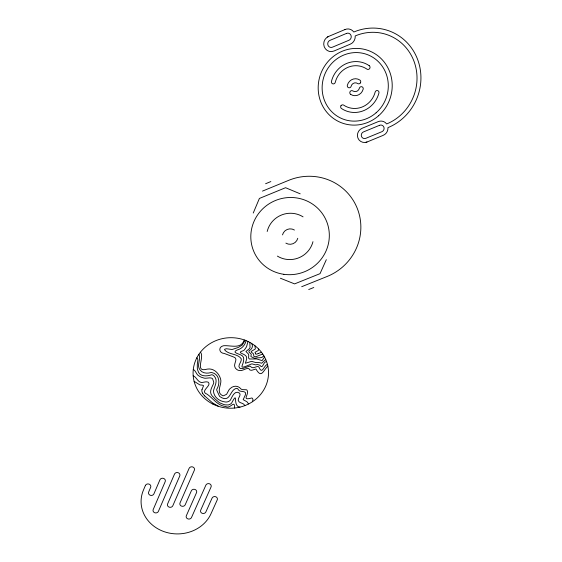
<?xml version="1.0" encoding="UTF-8"?>
<svg xmlns="http://www.w3.org/2000/svg" width="562" height="562" viewBox="0 0 562 562"><rect width="100%" height="100%" fill="white"/><g stroke="black" fill="none" stroke-linecap="round" stroke-linejoin="round"><path stroke-width="0.84" d="M258.689 349.065L258.555 349.887A2.241 2.115 -6.1 0 1 258.197 350.512L255 352.29L255.619 353.442M255.598 353.624L255.773 354.172L256.63 354.137A10.004 9.442 -5.7 0 0 257.459 353.856L258.07 353.617M247.983 341.471L246.542 346.768L244.484 349.824A5.789 5.458 -3.5 0 1 243.255 350.702C234.6 353.35 247.779 353.217 246.627 358.542A2.403 2.255 -4.2 0 1 246.599 359.202L245.39 363.249L251.2 361.478A3.168 2.972 -5.3 0 1 252.113 361.457L255.696 362.56L258.576 362.42L261.667 363.221L265.735 359.462M249.809 342.399L250.048 347.569A3.843 3.625 -4.5 0 1 249.163 348.89L245.931 351.482L248.235 353.821A3.794 3.569 -4.3 0 1 248.748 354.938L248.594 358.036L249.43 359.013L256.686 358.942L262.089 360.607L264.562 357.039M202.032 389.585L203.507 385.792A0.836 0.773 1.1 0 0 203.296 385.504L202.151 385.103A6.112 5.669 1.1 0 0 201.625 385.061L200.634 385.012A3.674 3.421 1.4 0 1 199.665 384.78L196.56 382.827A25.058 23.105 3 0 0 194.136 381.429M246.058 340.628C245.137 345.265 241.737 348.819 237.22 349.993C236.356 350.414 234.565 351.124 235.148 352.367C237.635 354.446 242.06 354.151 243.543 357.418C245.018 365.279 235.295 371.025 251.474 363.965A2.951 2.761 -5.4 0 1 252.324 363.951L255.204 364.801A1.805 1.7 -5.9 0 0 255.745 364.815L257.677 364.534L259.623 365.159A2.887 2.705 -6.3 0 1 260.192 365.644C262.904 369.62 263.276 361.12 266.613 361.682M252.436 401.739L253.005 399.533L252.31 398.219A1.229 1.138 -5.3 0 0 251.755 397.994C240.508 401.12 249.999 394.215 246.915 390.028A1.812 1.679 -4.6 0 0 246.17 389.747L242.545 389.656A8.318 7.756 -4.5 0 1 241.098 389.087C238.26 385.427 233.476 385.265 230.104 388.623A7.278 6.751 -3.2 0 0 228.903 390.007L226.619 394.285L223.543 395.746A2.381 2.206 -1.7 0 1 222.847 395.746C215.197 392.438 222.419 384.303 220.564 378.928C218.92 373.112 213.595 367.913 207.167 369.122C193.876 372.908 205.018 357.137 200.444 352.184M253.244 213.04L259.391 198.449L285.559 187.708L300.192 193.82M245.137 340.263L242.229 345.068L238.33 347.442L232.106 349.508L226.388 348.735L224.758 349.213A0.843 0.794 -1.1 0 0 224.596 349.782C228.537 354.903 237.895 353.414 241.309 358.928C241.843 362.04 236.869 365.827 239.897 368.293A3.829 3.59 -3.9 0 0 240.719 368.602L242.861 368.51L249.795 366.101A1.11 1.04 -5.1 0 1 250.427 366.312L251.038 366.902A2.613 2.445 -5.5 0 0 251.607 367.323A3 2.81 -5.6 0 0 252.612 367.667A2.859 2.677 -5.6 0 0 253.455 367.688L257.361 366.522A2.079 1.953 -6.2 0 1 258.506 366.775L258.653 366.867A1.672 1.567 -6.2 0 1 259.012 367.19C262.145 375.177 263.74 365.602 267.428 364.317M326.325 259.679L320.031 273.652L294.593 283.894L280.382 278.225M244.301 339.961C241.007 349.697 230.546 345.012 223.36 345.763C217.894 346.937 219.11 353.308 224.378 353.491L233.996 357.144C238.618 358.697 233.097 364.028 234.979 367.211A5.128 4.805 -3.6 0 0 235.822 368.63L237.08 369.684A5.999 5.627 -3.7 0 0 239.124 370.477C242.559 371.517 245.727 367.604 248.896 368.63C250.209 371.981 253.581 369.346 255.921 369.002C261.527 378.732 262.883 370.976 267.842 366.087M263.824 355.739C261.702 358.963 258.337 357.088 255.204 358.198A3.217 3.028 -5.8 0 1 254.312 358.184L251.109 356.673A1.749 1.644 -5.5 0 1 250.856 356.139C252.9 353.013 247.568 353.027 249.092 350.667C251.917 349.494 253.617 346.023 251.481 343.354M327.449 36.937L328.11 36.656M265.594 183.732L270.842 181.568M366.108 142.383L367 142.017M262.482 191.108L288.72 180.325A53.095 51.746 -29.3 0 1 357.249 208.347A53.095 51.746 -29.3 0 1 327.084 276.497L301.668 286.718M308.721 289.535L313.793 287.498M258.239 353.554L261.471 352.262M262.735 354.018L257.551 356.083A17.478 16.53 -5.2 0 1 256.504 356.463L255.373 356.708A2.754 2.592 -5.9 0 1 254.818 356.708L253.855 356.329L253.694 355.437A8.332 7.847 -4.4 0 0 253.722 355.17L253.729 354.987A2.346 2.206 -5.3 0 0 252.963 353.365L252.254 352.88A9.238 8.725 -6.3 0 1 251.987 352.711L251.734 352.529A1.876 1.77 -5.5 0 1 251.46 352.255L251.221 351.707A0.738 0.695 -5.4 0 1 251.284 351.376L255.204 349.051A1.082 1.019 -5.8 0 0 255.345 348.714L255.029 346.515A20.021 18.911 -9.2 0 1 254.874 345.679M239.974 407.12C231.951 406.27 238.948 389.564 231.586 403.08A6.421 5.95 -2.2 0 1 230.539 404.022L228.397 404.97L225.46 404.879A23.351 21.742 -2.4 0 1 223.824 404.535L219.489 402.75L214.796 398.718A19.326 17.977 -2.4 0 1 213.883 397.65C208.045 392.873 211.305 388.644 213.658 383.41A10.65 9.905 1.1 0 0 213.672 381.935L212.591 378.795A2.543 2.367 0.2 0 0 211.769 378.184L210.019 377.847L205.587 378.24A8.732 8.163 1.2 0 1 204.231 378.135L201.013 377.13L198.379 375.592A7.692 7.187 1.5 0 1 197.276 374.531L195.063 370.99L193.307 369.318M218.618 406.396L213.427 403.39A30.987 28.894 -2.5 0 1 211.853 402.294L204.645 395.887M193.188 375.753C196.623 377.137 197.543 381.816 201.28 382.532C203.542 382.511 205.811 381.331 208.066 382.125C212.527 385.595 199.11 391.166 207.062 394.173C213.279 398.409 217.599 405.799 225.868 406.551C230.16 409.424 235.246 398.887 234.368 408.047M196.84 357.79L197.297 358.359A3.646 3.414 3.2 0 1 197.859 360.01L197.606 362.195A31.648 29.646 -2 0 0 197.297 364.485L197.311 368.349A11.964 11.191 0.8 0 0 197.88 370.569C199.419 377.06 206.978 376.435 211.776 374.742A4.131 3.85 0.2 0 1 212.759 375.037L213.328 375.346A3.084 2.88 0.2 0 1 213.982 375.908C218.513 380.551 214.586 385.897 213.469 390.864C213.693 397.327 219.545 401.394 225.538 402.006A5.465 5.065 -2.1 0 0 227.181 401.914A5.69 5.276 -2.1 0 0 229.184 401.127A5.416 5.016 -2.1 0 0 230.385 400.109C232.211 396.737 234.684 389.684 239.672 393.203C241.217 395.43 237.852 397.91 238.225 400.39C238.941 403.565 243.782 402.54 244.842 405.616M202.58 393.26L203.339 394.391A23.555 21.946 -1.3 0 0 204.645 395.887M248.594 403.966L247.006 401.788L243.17 399.673L245.327 394.995L245.552 393.049A1.827 1.693 -4.3 0 0 245.229 392.466L244.098 391.77L240.22 391.124A3.751 3.484 -4 0 1 238.674 390.07L237.677 388.778A2.093 1.946 -3.3 0 0 236.911 388.356C229.668 388.869 230.743 403.818 220.149 396.765A3.253 3.021 -1.6 0 1 219.475 396.161L216.834 390.421A4.496 4.18 -1.4 0 1 216.777 389.248C220.381 383.656 219.594 374.187 211.979 372.627A3.463 3.231 0.3 0 0 210.989 372.55C207.273 373.695 202.538 373.407 200.086 369.993C196.131 365.251 201.379 359.385 198.913 354.292M297.769 238.288A7.875 7.692 -22.1 0 1 285.875 243.121M282.51 234.895A7.875 7.692 -22.1 0 1 294.439 230.041M312.971 241.674A23.632 23.084 -22.1 0 1 277.382 256.103M267.189 231.488A23.632 23.084 -22.1 0 1 303.066 216.862M202.643 393.224A5.501 5.1 0.4 0 1 201.955 389.571M145.382 485.519L143.401 490.197A36.263 32.259 0.7 0 0 164.216 531.694A36.263 32.259 0.7 0 0 211.01 513.724L217.213 499.941A2.782 2.48 -2.3 0 0 215.675 496.724A2.782 2.48 -2.3 0 0 212.057 498.129L205.868 511.933A2.768 2.459 -1.5 0 1 202.271 513.331A2.768 2.459 -1.5 0 1 200.718 510.141L211.031 487.022A2.796 2.508 -1.6 0 0 209.478 483.777A2.796 2.508 -1.6 0 0 205.847 485.196L191.494 517.511A2.768 2.452 -0.5 0 1 187.905 518.902A2.768 2.452 -0.5 0 1 186.338 515.726L196.524 492.677A2.796 2.494 -0.5 0 0 194.951 489.439A2.796 2.494 -0.5 0 0 191.326 490.851L185.214 504.746A2.789 2.48 0.2 0 1 181.61 506.151A2.789 2.48 0.2 0 1 180.023 502.941L194.34 470.261A2.817 2.536 0.1 0 0 192.745 466.966A2.817 2.536 0.1 0 0 189.092 468.399L172.815 505.751A2.789 2.48 1.2 0 1 169.204 507.149A2.789 2.48 1.2 0 1 167.609 503.945L179.742 475.972A2.817 2.529 1.3 0 0 178.14 472.691A2.817 2.529 1.3 0 0 174.494 474.117L158.407 511.357A2.789 2.466 2.2 0 1 154.81 512.755A2.789 2.466 2.2 0 1 153.194 509.558L165.179 481.676A2.817 2.522 2.4 0 0 163.556 478.403A2.817 2.522 2.4 0 0 159.924 479.829L153.918 493.858A2.81 2.501 3 0 1 150.3 495.27A2.81 2.501 3 0 1 148.663 492.031L150.651 487.359A2.817 2.515 3.4 0 0 149.014 484.1A2.817 2.515 3.4 0 0 145.382 485.519M346.424 33.446L330.098 40.309A3.681 3.491 -79.2 0 0 327.948 45.143A3.681 3.491 -79.2 0 0 332.542 47.138L348.883 40.281A3.695 3.491 -77.3 0 0 351.018 35.455A3.695 3.491 -77.3 0 0 346.424 33.446M379.483 125.326L363.572 131.88A3.491 3.351 -60 0 0 361.492 136.418A3.491 3.351 -60 0 0 365.918 138.28L381.788 131.74A3.505 3.344 -60 0 0 383.902 127.188A3.505 3.344 -60 0 0 379.483 125.326M344.92 29.575L328.721 36.389A7.875 7.482 -79.2 0 0 324.211 46.695A7.875 7.482 -79.2 0 0 334.06 50.973L350.189 44.208A7.91 7.475 -77.3 0 0 355.205 35.947A47.791 45.396 -69.1 0 1 414.236 61.932A47.791 45.396 -69.1 0 1 386.642 123.956A7.51 7.165 -60 0 0 378.071 121.687L362.321 128.185A7.475 7.18 -60 0 0 357.861 137.901A7.475 7.18 -60 0 0 367.337 141.877L383.01 135.428A7.51 7.165 -60 0 0 387.949 127.63A51.908 49.301 -69.1 0 0 417.91 60.267A51.908 49.301 -69.1 0 0 353.807 32.034A7.91 7.475 -77.3 0 0 344.92 29.575M340.986 105.761A2.023 1.946 -68.6 0 0 341.513 108.543A25.585 24.433 -70.1 0 0 378.928 93.025A2.044 1.939 -66.6 0 0 377.559 90.587A2.044 1.939 -66.6 0 0 375.156 92.098A21.489 20.52 -70.1 0 1 343.698 105.15A2.023 1.946 -68.6 0 0 340.986 105.761M369.185 65.656A25.585 24.433 -70.1 0 0 331.447 81.399A2.051 1.967 -74.4 0 0 332.866 83.857A2.051 1.967 -74.4 0 0 335.268 82.333A21.489 20.52 -70.1 0 1 366.951 69.126A2.072 1.967 -71.2 0 0 369.691 68.501A2.072 1.967 -71.2 0 0 369.185 65.656M360.404 82.888A2.051 1.96 -70.5 0 0 359.884 80.071A8.528 8.142 -70.1 0 0 347.344 85.291A2.044 1.96 -71.2 0 0 348.742 87.742A2.044 1.96 -71.2 0 0 351.145 86.225A4.433 4.236 -70.1 0 1 357.664 83.513A2.051 1.96 -70.5 0 0 360.404 82.888M350.66 94.36A8.528 8.142 -70.1 0 0 363.171 89.168A2.044 1.953 -69.1 0 0 361.78 86.724A2.044 1.953 -69.1 0 0 359.378 88.234A4.433 4.236 -70.1 0 1 352.866 90.946A2.037 1.953 -69.8 0 0 350.14 91.557A2.037 1.953 -69.8 0 0 350.66 94.36M376.126 112.772A34.451 32.905 -70.2 0 0 366.965 54.465A34.451 32.905 -70.2 0 0 322.553 93.327A34.451 32.905 -70.2 0 0 376.126 112.772M378.577 115.772A38.546 36.811 -70.2 0 0 368.37 50.531A38.546 36.811 -70.2 0 0 318.654 93.973A38.546 36.811 -70.2 0 0 378.577 115.772M283.866 274.312A39.389 38.476 -22.1 0 0 326.74 221.723A39.389 38.476 -22.1 0 0 259.588 212.253A39.389 38.476 -22.1 0 0 283.866 274.312M212.865 404.078A37.724 35.258 -2.4 0 0 268.51 371.77A37.724 35.258 -2.4 0 0 211.031 343.031A37.724 35.258 -2.4 0 0 212.865 404.078"/></g></svg>
